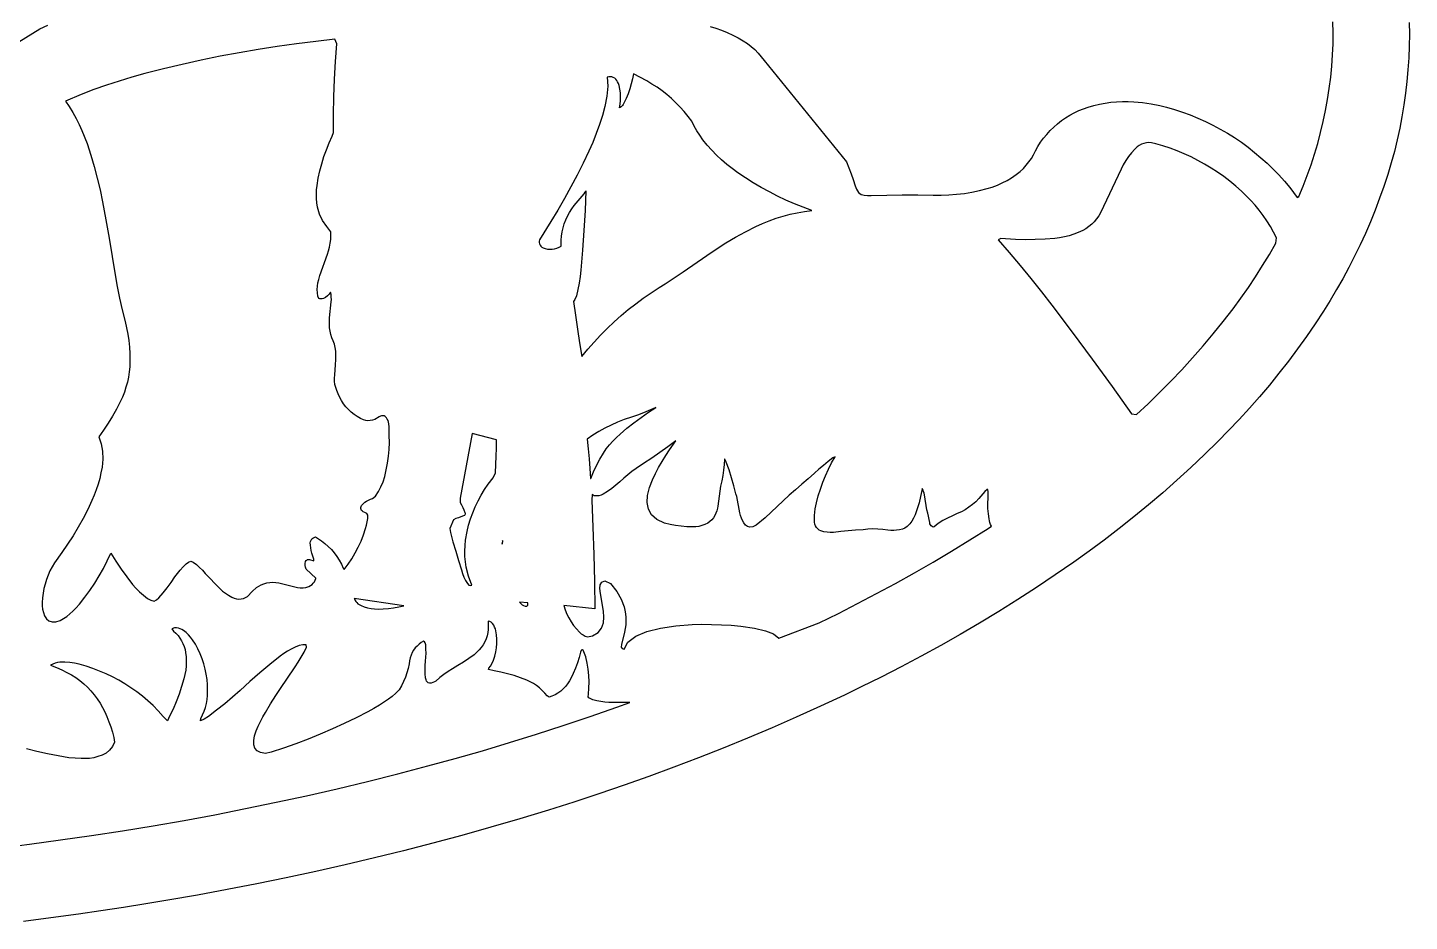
# Model space of a CAD drawing. Extents: x 0.2 to 24.2, y 0.4 to 12.4.
# Drawn here: x 15.11 to 24.17, y 0.58 to 6.44 of the extents above; entities that cross this region are included whole.
import ezdxf

# ---------------------------------------------------------------- set-up
doc = ezdxf.new("R2010")
doc.units = 0
doc.linetypes.add('0', pattern=[0])
doc.layers.add('1', color=7, linetype='0')

msp = doc.modelspace()

# ---------------------------------------------------------------- linework, layer by layer
at = {"layer": '1'}
for points in [[(14.930805, 6.275953), (15.187641, 6.436445), (15.240131, 6.460676)], [(24.173725, 6.478041), (24.174702, 6.400343), (24.173725, 6.322645), (24.170795, 6.245008), (24.165668, 6.167463), (24.158833, 6.090101), (24.150043, 6.012892), (24.139057, 5.935987), (24.126362, 5.859327), (24.111469, 5.783064), (24.094868, 5.707197), (24.076069, 5.631758), (24.055561, 5.556837), (24.032856, 5.480757), (24.006977, 5.401991), (23.979389, 5.323835), (23.949848, 5.24629), (23.918842, 5.169416), (23.886127, 5.093245), (23.851704, 5.017836), (23.815571, 4.943159), (23.777973, 4.869337), (23.738422, 4.79637), (23.697651, 4.724257), (23.65517, 4.65309), (23.610981, 4.582869), (23.555805, 4.499159), (23.499165, 4.416578), (23.440815, 4.335127), (23.380756, 4.254835), (23.319233, 4.175734), (23.256245, 4.097853), (23.191547, 4.021254), (23.125629, 3.945906), (23.058002, 3.871901), (22.988911, 3.799238), (22.918598, 3.727949), (22.830219, 3.641584), (22.74062, 3.556776), (22.649311, 3.473494), (22.556538, 3.391798), (22.462543, 3.31172), (22.367085, 3.233259), (22.270405, 3.156477), (22.172504, 3.081343), (22.073139, 3.007887), (21.972553, 2.936171), (21.85146, 2.852705), (21.728901, 2.770979), (21.605366, 2.691023), (21.48061, 2.612837), (21.354877, 2.536482), (21.227924, 2.461958), (21.099995, 2.389265), (20.970844, 2.318403), (20.840961, 2.249434), (20.709858, 2.182325), (20.578022, 2.117109), (20.467426, 2.063581), (20.309956, 1.990248), (20.151752, 1.918806), (19.992573, 1.849257), (19.832661, 1.781599), (19.672016, 1.715834), (19.510395, 1.652021), (19.348286, 1.590101), (19.1852, 1.530134), (19.021626, 1.47212), (18.857075, 1.416059), (18.692036, 1.361952), (18.526508, 1.309797), (18.337543, 1.252485), (18.147846, 1.197096), (17.957417, 1.14369), (17.766743, 1.092237), (17.575581, 1.042738), (17.383686, 0.995222), (17.191547, 0.94969), (16.998676, 0.906141), (16.805561, 0.864576), (16.611958, 0.824995), (16.41811, 0.787428), (16.223774, 0.751844), (16.02895, 0.718275), (15.882954, 0.694014), (15.736225, 0.670729), (15.589008, 0.648359), (15.441303, 0.626936), (15.292866, 0.606459), (15.081196, 0.579298)], [(19.587055, 6.450697), (19.624897, 6.439283), (19.662006, 6.426222), (19.698872, 6.411512), (19.73476, 6.395155), (19.769917, 6.377272), (19.80434, 6.357801), (19.830708, 6.340193), (19.855854, 6.320753), (19.879536, 6.299635), (19.901508, 6.276899), (19.922016, 6.252668), (19.940815, 6.227064), (20.480854, 5.562239), (20.496479, 5.523848), (20.511127, 5.48509), (20.525043, 5.445997), (20.537739, 5.406538), (20.541889, 5.394819), (20.547016, 5.383467), (20.55312, 5.372572), (20.559956, 5.362196), (20.568012, 5.355146), (20.577534, 5.349684), (20.587543, 5.346083), (20.598286, 5.344404), (20.618549, 5.342512), (20.643696, 5.341993), (20.745502, 5.344801), (20.847065, 5.345991), (20.948872, 5.345503), (21.050678, 5.343367), (21.101704, 5.343428), (21.152729, 5.345564), (21.203754, 5.349775), (21.254536, 5.356031), (21.304829, 5.364332), (21.354877, 5.374647), (21.404438, 5.387007), (21.438129, 5.397352), (21.471333, 5.409742), (21.503559, 5.424147), (21.534809, 5.440504), (21.565083, 5.458723), (21.594135, 5.478804), (21.621967, 5.500593), (21.642231, 5.519911), (21.66103, 5.540571), (21.678364, 5.562452), (21.694233, 5.585463), (21.708393, 5.609541), (21.720844, 5.634504), (21.737202, 5.663221), (21.755024, 5.690992), (21.774311, 5.717756), (21.795307, 5.743361), (21.817524, 5.767775), (21.840961, 5.790937), (21.865864, 5.812727), (21.891743, 5.833113), (21.918842, 5.852034), (21.946918, 5.869398), (21.975971, 5.885206), (22.005756, 5.899336), (22.036274, 5.911818), (22.067524, 5.92256), (22.104145, 5.933027), (22.14101, 5.941786), (22.178364, 5.948744), (22.215961, 5.953962), (22.253803, 5.95738), (22.291889, 5.958998), (22.329975, 5.958845), (22.367817, 5.956861), (22.422993, 5.951948), (22.479389, 5.943769), (22.537251, 5.932478), (22.58144, 5.921827), (22.633686, 5.906569), (22.685444, 5.889479), (22.736713, 5.870619), (22.787006, 5.850019), (22.836811, 5.827681), (22.885639, 5.803633), (22.933735, 5.777906), (22.980854, 5.750532), (23.026997, 5.721571), (23.072163, 5.690992), (23.116352, 5.658888), (23.159077, 5.625288), (23.200825, 5.590223), (23.241352, 5.553724), (23.280659, 5.515882), (23.318501, 5.476667), (23.354877, 5.436171), (23.390034, 5.394453), (23.438129, 5.329268), (23.449848, 5.336134), (23.478413, 5.40428), (23.505024, 5.473158), (23.529682, 5.542738), (23.552631, 5.612959), (23.573627, 5.68376), (23.59267, 5.75511), (23.60976, 5.826979), (23.624897, 5.899244), (23.638081, 5.971937), (23.649311, 6.044935), (23.658588, 6.118208), (23.665668, 6.191694), (23.67104, 6.265364), (23.673969, 6.337202), (23.674702, 6.409132), (23.673481, 6.481031)], [(14.914204, 1.060469), (15.121479, 1.086256), (15.324604, 1.113234), (15.527729, 1.142286), (15.730366, 1.173445), (15.932514, 1.206678), (16.134663, 1.241987), (16.336079, 1.279371), (16.537251, 1.318861), (16.738178, 1.360395), (16.938374, 1.403975), (17.138325, 1.449659), (17.337788, 1.497358), (17.536518, 1.547132), (17.735004, 1.598951), (17.91396, 1.647993), (18.092182, 1.69908), (18.269672, 1.75218), (18.446918, 1.807325), (18.623188, 1.864485), (18.798969, 1.923658), (18.974018, 1.984846), (19.058735, 2.016127), (18.96645, 2.015882), (18.949116, 2.016035), (18.922504, 2.015974), (18.895893, 2.017591), (18.869526, 2.020918), (18.843403, 2.025923), (18.817524, 2.032576), (18.791157, 2.045271), (18.786518, 2.052931), (18.789204, 2.069044), (18.791645, 2.110243), (18.791889, 2.151503), (18.789936, 2.192701), (18.785542, 2.233747), (18.778706, 2.274488), (18.769917, 2.314772), (18.766987, 2.326155), (18.763081, 2.337202), (18.758198, 2.347853), (18.752338, 2.358015), (18.749165, 2.36067), (18.745258, 2.361128), (18.741596, 2.359205), (18.739643, 2.355604), (18.735493, 2.34651), (18.726215, 2.310621), (18.715229, 2.275221), (18.702534, 2.2404), (18.688129, 2.206221), (18.67226, 2.172743), (18.662983, 2.157393), (18.651264, 2.138533), (18.637592, 2.120924), (18.622456, 2.104658), (18.605854, 2.089949), (18.587788, 2.076918), (18.568745, 2.065657), (18.548481, 2.056318), (18.530903, 2.051069), (18.516743, 2.058393), (18.501606, 2.077345), (18.485004, 2.095045), (18.466938, 2.111403), (18.447895, 2.126265), (18.427631, 2.13957), (18.406391, 2.151258), (18.384174, 2.161238), (18.342426, 2.17729), (18.30019, 2.191572), (18.257465, 2.204054), (18.214008, 2.214705), (18.170307, 2.223494), (18.132954, 2.231947), (18.134907, 2.240644), (18.144672, 2.253614), (18.153217, 2.268171), (18.164204, 2.293837), (18.172993, 2.320265), (18.179829, 2.347334), (18.184223, 2.374861), (18.186665, 2.402632), (18.186665, 2.430525), (18.184711, 2.458326), (18.180317, 2.485884), (18.177143, 2.498549), (18.172504, 2.510695), (18.166157, 2.522139), (18.158588, 2.532728), (18.149555, 2.542219), (18.140522, 2.54698), (18.130024, 2.549025), (18.129292, 2.49507), (18.12685, 2.473799), (18.122456, 2.452833), (18.115864, 2.432417), (18.107319, 2.412764), (18.097065, 2.393995), (18.084858, 2.376356), (18.071186, 2.359968), (18.055805, 2.344984), (18.037983, 2.329237), (18.003315, 2.304365), (17.967915, 2.280622), (17.932026, 2.257948), (17.895161, 2.236433), (17.866596, 2.218641), (17.839008, 2.199293), (17.812397, 2.178419), (17.787251, 2.15608), (17.777485, 2.150007), (17.766987, 2.145643), (17.756001, 2.143141), (17.744526, 2.14253), (17.737202, 2.145308), (17.73061, 2.150038), (17.725971, 2.156324), (17.723042, 2.16371), (17.719379, 2.176558), (17.716938, 2.203932), (17.715961, 2.231398), (17.716694, 2.258863), (17.719135, 2.286238), (17.721577, 2.312819), (17.722553, 2.33946), (17.722065, 2.366163), (17.720356, 2.392775), (17.719135, 2.399977), (17.715961, 2.40666), (17.711567, 2.412428), (17.705708, 2.416945), (17.690571, 2.408033), (17.676411, 2.397688), (17.663227, 2.386), (17.651264, 2.37306), (17.640766, 2.359022), (17.631489, 2.344038), (17.624653, 2.325941), (17.619038, 2.307447), (17.614399, 2.288618), (17.611225, 2.269545), (17.604877, 2.239546), (17.596577, 2.210005), (17.586567, 2.181013), (17.574848, 2.152723), (17.561176, 2.125196), (17.54604, 2.098555), (17.524067, 2.076307), (17.500629, 2.055586), (17.475727, 2.036512), (17.449848, 2.019117), (17.416157, 1.997755), (17.379536, 1.975996), (17.340229, 1.954023), (17.263569, 1.914961), (17.185932, 1.877577), (17.107807, 1.841841), (17.028706, 1.807783), (16.948872, 1.775434), (16.868549, 1.744764), (16.787495, 1.715864), (16.705708, 1.688673), (16.668354, 1.681257), (16.636372, 1.68672), (16.613422, 1.698408), (16.599018, 1.715742), (16.591938, 1.738203), (16.591694, 1.765272), (16.597553, 1.79637), (16.60854, 1.828474), (16.621235, 1.859999), (16.635395, 1.890882), (16.65102, 1.921003), (16.66811, 1.950331), (16.702045, 2.005659), (16.736958, 2.060499), (16.772602, 2.11479), (16.808979, 2.168531), (16.863667, 2.249891), (16.884174, 2.280958), (16.903706, 2.312819), (16.921772, 2.345381), (16.938618, 2.378645), (16.934956, 2.393843), (16.913715, 2.394758), (16.889057, 2.38957), (16.86269, 2.378614), (16.837299, 2.366041), (16.812397, 2.351912), (16.788715, 2.336317), (16.765766, 2.319258), (16.698139, 2.265516), (16.631733, 2.210249), (16.566547, 2.153456), (16.502583, 2.095198), (16.452534, 2.04991), (16.401264, 2.006178), (16.34853, 1.964064), (16.294575, 1.923597), (16.266987, 1.90666), (16.242329, 1.894545), (16.245014, 1.910444), (16.256489, 1.934065), (16.266499, 1.958418), (16.274555, 1.983412), (16.280903, 2.008924), (16.285297, 2.034834), (16.287983, 2.060987), (16.289204, 2.096052), (16.288227, 2.131117), (16.285297, 2.166059), (16.28017, 2.200758), (16.27309, 2.235121), (16.264057, 2.268995), (16.253071, 2.30229), (16.240131, 2.334883), (16.225239, 2.366652), (16.208637, 2.397505), (16.190083, 2.42729), (16.177387, 2.444105), (16.163227, 2.459852), (16.14809, 2.474409), (16.131733, 2.487684), (16.120991, 2.494429), (16.109516, 2.499617), (16.097553, 2.503126), (16.085102, 2.504927), (16.072407, 2.504957), (16.053852, 2.499189), (16.065815, 2.483046), (16.080952, 2.469252), (16.094868, 2.454145), (16.107319, 2.437849), (16.118061, 2.420485), (16.127338, 2.402205), (16.134907, 2.383162), (16.140766, 2.363508), (16.144917, 2.343428), (16.147846, 2.314405), (16.149067, 2.285231), (16.14809, 2.256025), (16.145161, 2.226973), (16.140522, 2.198195), (16.133686, 2.169783), (16.118793, 2.119307), (16.101948, 2.069502), (16.083149, 2.02043), (16.062153, 1.972151), (16.039448, 1.924757), (16.025288, 1.89543), (15.997456, 1.924177), (15.964741, 1.961653), (15.931538, 1.994734), (15.897114, 2.026381), (15.861469, 2.056562), (15.82436, 2.085188), (15.786274, 2.112226), (15.746967, 2.137617), (15.706684, 2.161329), (15.665424, 2.183302), (15.623188, 2.203505), (15.579975, 2.221907), (15.536274, 2.238478), (15.49184, 2.253157), (15.446918, 2.265974), (15.415668, 2.272871), (15.384174, 2.277357), (15.352436, 2.279432), (15.320454, 2.279097), (15.30434, 2.277296), (15.288471, 2.27342), (15.273335, 2.267591), (15.259174, 2.259871), (15.296772, 2.24507), (15.332661, 2.229231), (15.366108, 2.212446), (15.395161, 2.196394), (15.423481, 2.178633), (15.450336, 2.159224), (15.476215, 2.138197), (15.500629, 2.115644), (15.523823, 2.091688), (15.545307, 2.066359), (15.565327, 2.039778), (15.583881, 2.012037), (15.600483, 1.983259), (15.615376, 1.953505), (15.628559, 1.922926), (15.641499, 1.889021), (15.653461, 1.854689), (15.664204, 1.81996), (15.673725, 1.784925), (15.679096, 1.755781), (15.66518, 1.726667), (15.646381, 1.702772), (15.623188, 1.683668), (15.596333, 1.668989), (15.569721, 1.660017), (15.542622, 1.653334), (15.51479, 1.648939), (15.486958, 1.646894), (15.458881, 1.64723), (15.419331, 1.649061), (15.378803, 1.65312), (15.308491, 1.664747), (15.238422, 1.678205), (15.168842, 1.693434), (15.099751, 1.710463)]]:
    msp.add_lwpolyline(points, dxfattribs=at)
for points in [[(15.203266, 2.6714), (15.203754, 2.649214), (15.20644, 2.627211), (15.211323, 2.605604), (15.218647, 2.584608), (15.231342, 2.564894), (15.247944, 2.551039), (15.26894, 2.54402), (15.293598, 2.544447), (15.320942, 2.552961), (15.343647, 2.566023), (15.365376, 2.580641), (15.386127, 2.596815), (15.405659, 2.614393), (15.423725, 2.633345), (15.44936, 2.661695), (15.484272, 2.705732), (15.517231, 2.751112), (15.548725, 2.797743), (15.578022, 2.845564), (15.60561, 2.894545), (15.631001, 2.944563), (15.654682, 2.995527), (15.687641, 2.942396), (15.722309, 2.890455), (15.75893, 2.839796), (15.79726, 2.790449), (15.818989, 2.764997), (15.842426, 2.741072), (15.867573, 2.718824), (15.89394, 2.698286), (15.916889, 2.686293), (15.938129, 2.680647), (15.954731, 2.688276), (15.969624, 2.701826), (15.9977, 2.734663), (16.024311, 2.768507), (16.049946, 2.803297), (16.074116, 2.839033), (16.090961, 2.862226), (16.109028, 2.884382), (16.128315, 2.9055), (16.148823, 2.925459), (16.163715, 2.935865), (16.178608, 2.942976), (16.194477, 2.93675), (16.215717, 2.920027), (16.235981, 2.902052), (16.255024, 2.882887), (16.27309, 2.862654), (16.36977, 2.762403), (16.387836, 2.746595), (16.406879, 2.732038), (16.426899, 2.718794), (16.447895, 2.706892), (16.462543, 2.700605), (16.477924, 2.696394), (16.493793, 2.69438), (16.509663, 2.694563), (16.525532, 2.696974), (16.551411, 2.709974), (16.581196, 2.744368), (16.610981, 2.769819), (16.640522, 2.787367), (16.658833, 2.794538), (16.677631, 2.799788), (16.697163, 2.803053), (16.716694, 2.804274), (16.736225, 2.80345), (16.755756, 2.800611), (16.782612, 2.794722), (16.809223, 2.788313), (16.835835, 2.781416), (16.862202, 2.774061), (16.879536, 2.770338), (16.897358, 2.768324), (16.91518, 2.76808), (16.933002, 2.769575), (16.954243, 2.776716), (16.964741, 2.78227), (16.974262, 2.789289), (16.982563, 2.797651), (16.989643, 2.807142), (16.995258, 2.817549), (16.999409, 2.828688), (16.998188, 2.832197), (16.936665, 2.89073), (16.93227, 2.902754), (16.929829, 2.915327), (16.929829, 2.928144), (16.931782, 2.940779), (16.9352, 2.946119), (16.939838, 2.9503), (16.945454, 2.953016), (16.951557, 2.954023), (16.957905, 2.95323), (16.986713, 2.94499), (16.985493, 2.955122), (16.97353, 2.995588), (16.968891, 3.012342), (16.965717, 3.029402), (16.96352, 3.046644), (16.962788, 3.064009), (16.964252, 3.072889), (16.96767, 3.081251), (16.972797, 3.088606), (16.979389, 3.094679), (16.987446, 3.099073), (16.995991, 3.101637), (17.016499, 3.088758), (17.035542, 3.075361), (17.058735, 3.058058), (17.080708, 3.039137), (17.101215, 3.01869), (17.120014, 2.996809), (17.137348, 2.973646), (17.152973, 2.949263), (17.166889, 2.923811), (17.178852, 2.897444), (17.185688, 2.887556), (17.211567, 2.922651), (17.235737, 2.959059), (17.25771, 2.996656), (17.277973, 3.035322), (17.29604, 3.075026), (17.312153, 3.115583), (17.326069, 3.156935), (17.332417, 3.178236), (17.336811, 3.199995), (17.339497, 3.222059), (17.339985, 3.244276), (17.333637, 3.256575), (17.320698, 3.261122), (17.310688, 3.266462), (17.304829, 3.270308), (17.299946, 3.275496), (17.296528, 3.281691), (17.294819, 3.288527), (17.294819, 3.295576), (17.296528, 3.302412), (17.299946, 3.308638), (17.309223, 3.319471), (17.319721, 3.329084), (17.331196, 3.337324), (17.343891, 3.344007), (17.357075, 3.349073), (17.371479, 3.353895), (17.38979, 3.369673), (17.409565, 3.399153), (17.426167, 3.430769), (17.440083, 3.464094), (17.451557, 3.498579), (17.461811, 3.542494), (17.469868, 3.586836), (17.475971, 3.631514), (17.479877, 3.676435), (17.481586, 3.721479), (17.481098, 3.766554), (17.481098, 3.785963), (17.480366, 3.805372), (17.479389, 3.82472), (17.47768, 3.844069), (17.476215, 3.854841), (17.473042, 3.865278), (17.468403, 3.875105), (17.462299, 3.884138), (17.454975, 3.892164), (17.447407, 3.895552), (17.439106, 3.897108), (17.430805, 3.896772), (17.422504, 3.894514), (17.41518, 3.890486), (17.385395, 3.872084), (17.371235, 3.867292), (17.356342, 3.864729), (17.34145, 3.864485), (17.326557, 3.86656), (17.312153, 3.870893), (17.292622, 3.878675), (17.271381, 3.891157), (17.250874, 3.905226), (17.231586, 3.92079), (17.213764, 3.937757), (17.196918, 3.956007), (17.181782, 3.975477), (17.16811, 3.996046), (17.155903, 4.017591), (17.145405, 4.039991), (17.136616, 4.062696), (17.12978, 4.082441), (17.124897, 4.102766), (17.122211, 4.123457), (17.121723, 4.144331), (17.123188, 4.165174), (17.126362, 4.198408), (17.128559, 4.231733), (17.130268, 4.265059), (17.131001, 4.298445), (17.12978, 4.321302), (17.126606, 4.343977), (17.121235, 4.366255), (17.113911, 4.387922), (17.104633, 4.408857), (17.098042, 4.429792), (17.093159, 4.451155), (17.089985, 4.472853), (17.088276, 4.494703), (17.088276, 4.516645), (17.089985, 4.538496), (17.100239, 4.644056), (17.100971, 4.659925), (17.100483, 4.675795), (17.099018, 4.691603), (17.096577, 4.707289), (17.086811, 4.694654), (17.075336, 4.683455), (17.062641, 4.673872), (17.048725, 4.666121), (17.041401, 4.663923), (17.033833, 4.66313), (17.026264, 4.66374), (17.01894, 4.665724), (17.012104, 4.682447), (17.009418, 4.703993), (17.008686, 4.725691), (17.009907, 4.747389), (17.012836, 4.768873), (17.017963, 4.789991), (17.025776, 4.817122), (17.075581, 4.956068), (17.083393, 4.97978), (17.089497, 5.003981), (17.093891, 5.028547), (17.096821, 5.053328), (17.097797, 5.07826), (17.097309, 5.103224), (17.070454, 5.137861), (17.042866, 5.177168), (17.023335, 5.219648), (17.010639, 5.264631), (17.006245, 5.293074), (17.003559, 5.32173), (17.002827, 5.350508), (17.004047, 5.379286), (17.006977, 5.407911), (17.014301, 5.456221), (17.025288, 5.503584), (17.038227, 5.550489), (17.052631, 5.596907), (17.068745, 5.642775), (17.086811, 5.687971), (17.106342, 5.732496), (17.11562, 5.755079), (17.115376, 5.87184), (17.117329, 5.988569), (17.121479, 6.105268), (17.127827, 6.221846), (17.136372, 6.338301), (17.124409, 6.366835), (16.998188, 6.353315), (16.872211, 6.337782), (16.746479, 6.320234), (16.621235, 6.300673), (16.496235, 6.279127), (16.371479, 6.255568), (16.247211, 6.230024), (16.123188, 6.202497), (15.999897, 6.172987), (15.87685, 6.141523), (15.792133, 6.118177), (15.708149, 6.092909), (15.624653, 6.065687), (15.541889, 6.036604), (15.459614, 6.005598), (15.35561, 5.961988), (15.380512, 5.925062), (15.40395, 5.887129), (15.425678, 5.848249), (15.445942, 5.808516), (15.464497, 5.767958), (15.498188, 5.682386), (15.522846, 5.607405), (15.545063, 5.531721), (15.565327, 5.455427), (15.583393, 5.378614), (15.599262, 5.301283), (15.621479, 5.181746), (15.642719, 5.062056), (15.662983, 4.942152), (15.68227, 4.822096), (15.695698, 4.744947), (15.711079, 4.668165), (15.728413, 4.59178), (15.7477, 4.515852), (15.757465, 4.474134), (15.765278, 4.432081), (15.771626, 4.389692), (15.77602, 4.34712), (15.778461, 4.304365), (15.779438, 4.26158), (15.778461, 4.218763), (15.775043, 4.184584), (15.769672, 4.150648), (15.762592, 4.117048), (15.753559, 4.083906), (15.742817, 4.051313), (15.730122, 4.019361), (15.715717, 3.988173), (15.690815, 3.940504), (15.664204, 3.893721), (15.635883, 3.847914), (15.606098, 3.803083), (15.574848, 3.759321), (15.590961, 3.713026), (15.599262, 3.663984), (15.600971, 3.612715), (15.596333, 3.559767), (15.589497, 3.522078), (15.580952, 3.484724), (15.570698, 3.447798), (15.558735, 3.411329), (15.545307, 3.375471), (15.53017, 3.340223), (15.502094, 3.281019), (15.471821, 3.222761), (15.440083, 3.16548), (15.406147, 3.109266), (15.370747, 3.054152), (15.333393, 3.000227), (15.284565, 2.932447), (15.26894, 2.906019), (15.25478, 2.878736), (15.242329, 2.85066), (15.231342, 2.821913), (15.222309, 2.792585), (15.214985, 2.762739), (15.209126, 2.732557), (15.205463, 2.70207)], [(19.251118, 4.738081), (19.291401, 4.76335), (19.331196, 4.789106), (19.370747, 4.815382), (19.410053, 4.842146), (19.565083, 4.948896), (19.626606, 4.990889), (19.689594, 5.030867), (19.753559, 5.068861), (19.818989, 5.10478), (19.885395, 5.138594), (19.929096, 5.158522), (19.973774, 5.176527), (20.01894, 5.19264), (20.064838, 5.2068), (20.111225, 5.218977), (20.158344, 5.22917), (20.205708, 5.237349), (20.253315, 5.243483), (20.196186, 5.264509), (20.140034, 5.287214), (20.084126, 5.311628), (20.029438, 5.33766), (19.975239, 5.365309), (19.922016, 5.394575), (19.869526, 5.425428), (19.818256, 5.457838), (19.767719, 5.491743), (19.731342, 5.518354), (19.695942, 5.546522), (19.661762, 5.576155), (19.629047, 5.607191), (19.597553, 5.639601), (19.567524, 5.673353), (19.53896, 5.708326), (19.518208, 5.737074), (19.499165, 5.766829), (19.481586, 5.79756), (19.465473, 5.829145), (19.441792, 5.86125), (19.416401, 5.892256), (19.38979, 5.922071), (19.361958, 5.950697), (19.332905, 5.978071), (19.302631, 6.004072), (19.271137, 6.02873), (19.238667, 6.051924), (19.204975, 6.073652), (19.170551, 6.093855), (19.083393, 6.139906), (19.077045, 6.106764), (19.069233, 6.073988), (19.059711, 6.04167), (19.048481, 6.009871), (19.035542, 5.978682), (19.021137, 5.948195), (19.016254, 5.93968), (19.010639, 5.931807), (19.003803, 5.924696), (18.996235, 5.918501), (18.992329, 5.917677), (18.996479, 5.941908), (18.99892, 5.966352), (18.999409, 5.99095), (18.997944, 6.015486), (18.99477, 6.039839), (18.989887, 6.063917), (18.985004, 6.076765), (18.979633, 6.088331), (18.974506, 6.09712), (18.967915, 6.104872), (18.960346, 6.111341), (18.951313, 6.116346), (18.941792, 6.119703), (18.931782, 6.121351), (18.921772, 6.121199), (18.911762, 6.119276), (18.914204, 6.059431), (18.908588, 5.994947), (18.895649, 5.926619), (18.879292, 5.866407), (18.860737, 5.806868), (18.839741, 5.74806), (18.816792, 5.690107), (18.791401, 5.63307), (18.753559, 5.554213), (18.714008, 5.476088), (18.672993, 5.398787), (18.630512, 5.322309), (18.586323, 5.246656), (18.540913, 5.171919), (18.467915, 5.050215), (18.465717, 5.041731), (18.465229, 5.032972), (18.466938, 5.024336), (18.470356, 5.016279), (18.475483, 5.009169), (18.482075, 5.00337), (18.489887, 4.999189), (18.504536, 4.99394), (18.519672, 4.990553), (18.535053, 4.989058), (18.550678, 4.989485), (18.566059, 4.991835), (18.580952, 4.996077), (18.595356, 5.002119), (18.608784, 5.009871), (18.610004, 5.048628), (18.612202, 5.075972), (18.616108, 5.103102), (18.621967, 5.129896), (18.62978, 5.156233), (18.639301, 5.181959), (18.650532, 5.206923), (18.663471, 5.231062), (18.67812, 5.254255), (18.694477, 5.27635), (18.759663, 5.352613), (18.766254, 5.362898), (18.770649, 5.37303), (18.765766, 5.242903), (18.758442, 5.112867), (18.749165, 4.982954), (18.73769, 4.853224), (18.733051, 4.810163), (18.726704, 4.767347), (18.718647, 4.724806), (18.708637, 4.682661), (18.699604, 4.65959), (18.690083, 4.647139), (18.702534, 4.556501), (18.715717, 4.465986), (18.730122, 4.375624), (18.745258, 4.285414), (18.784565, 4.333357), (18.825336, 4.380079), (18.867573, 4.42552), (18.91103, 4.469648), (18.955952, 4.512403), (19.002094, 4.553755), (19.049702, 4.593641), (19.098286, 4.632063), (19.14809, 4.668959), (19.199116, 4.704329)], [(23.298725, 5.029554), (23.303852, 5.064039), (23.284077, 5.102125), (23.262836, 5.139357), (23.240131, 5.175642), (23.215717, 5.21092), (23.189838, 5.245131), (23.162495, 5.278212), (23.13393, 5.310072), (23.103901, 5.340681), (23.072651, 5.370008), (23.035297, 5.403395), (22.996723, 5.435347), (22.956928, 5.465864), (22.916157, 5.494886), (22.874165, 5.522383), (22.831196, 5.548292), (22.787495, 5.572615), (22.742817, 5.595289), (22.697163, 5.616255), (22.65102, 5.635572), (22.604145, 5.65312), (22.556538, 5.668928), (22.511127, 5.68144), (22.482075, 5.687757), (22.465473, 5.688795), (22.448872, 5.687544), (22.432514, 5.684034), (22.416889, 5.678297), (22.401997, 5.670485), (22.388569, 5.660719), (22.372211, 5.646589), (22.350971, 5.622602), (22.33144, 5.597334), (22.313618, 5.570845), (22.29726, 5.543318), (22.282856, 5.514784), (22.147846, 5.228682), (22.136127, 5.207869), (22.122456, 5.188185), (22.107075, 5.169844), (22.090229, 5.152967), (22.071674, 5.137678), (22.051899, 5.124128), (22.031147, 5.11241), (22.002094, 5.099348), (21.972553, 5.088026), (21.942036, 5.078474), (21.911274, 5.070753), (21.880024, 5.064894), (21.84853, 5.060896), (21.784077, 5.055677), (21.719379, 5.052778), (21.654682, 5.052259), (21.589985, 5.054029), (21.525532, 5.05818), (21.494038, 5.060225), (21.475971, 5.050734), (21.549458, 4.967482), (21.621479, 4.882917), (21.691792, 4.797132), (21.760883, 4.710127), (21.828266, 4.621901), (21.961567, 4.445631), (22.093159, 4.268232), (22.22353, 4.089796), (22.352436, 3.910292), (22.38393, 3.904158), (22.46059, 3.975508), (22.535542, 4.048384), (22.609272, 4.122755), (22.681293, 4.198622), (22.75185, 4.275923), (22.820698, 4.354597), (22.888081, 4.434675), (22.953999, 4.516096), (23.017963, 4.598829), (23.068745, 4.667921), (23.118061, 4.738111), (23.165668, 4.809431), (23.211567, 4.881788), (23.256001, 4.955183)], [(18.801899, 3.486158), (18.804585, 3.484907), (18.821918, 3.52809), (18.841206, 3.570356), (18.86269, 3.611647), (18.886127, 3.651838), (18.90517, 3.679152), (18.925922, 3.705336), (18.947895, 3.730299), (18.971577, 3.753981), (18.996235, 3.776289), (19.040424, 3.81465), (19.086079, 3.851393), (19.132954, 3.886457), (19.181049, 3.919844), (19.230366, 3.95149), (19.211323, 3.941542), (19.164692, 3.922102), (19.117329, 3.904005), (19.069477, 3.88722), (19.021381, 3.871748), (18.978901, 3.854383), (18.937397, 3.835402), (18.896381, 3.814833), (18.856342, 3.792677), (18.81728, 3.768995), (18.77895, 3.743818), (18.786274, 3.679548), (18.792377, 3.615156), (18.797749, 3.550703)], [(17.947407, 3.356581), (17.947407, 3.328108), (17.955952, 3.311964), (17.964008, 3.295454), (17.971088, 3.278608), (17.977436, 3.261457), (17.978657, 3.256636), (17.978413, 3.251661), (17.976948, 3.246931), (17.974018, 3.242842), (17.968159, 3.239424), (17.951557, 3.234053), (17.934956, 3.228163), (17.918842, 3.221693), (17.902729, 3.214705), (17.878071, 3.156538), (17.881977, 3.130934), (17.899067, 3.069227), (17.916889, 3.007673), (17.9352, 2.946302), (17.954243, 2.885084), (17.961323, 2.861555), (17.970356, 2.838667), (17.981098, 2.816572), (17.993549, 2.795393), (18.003071, 2.786116), (18.012592, 2.78285), (18.022602, 2.786085), (18.000629, 2.844557), (17.985981, 2.903456), (17.980854, 2.93849), (17.97768, 2.973768), (17.976704, 3.009199), (17.978168, 3.0446), (17.981586, 3.079847), (17.991352, 3.137465), (18.00185, 3.178938), (18.014545, 3.219831), (18.02895, 3.260054), (18.045551, 3.299482), (18.064106, 3.338057), (18.084614, 3.375624), (18.106831, 3.412153), (18.131001, 3.447493), (18.162983, 3.490217), (18.177876, 3.522383), (18.181049, 3.576582), (18.183247, 3.630812), (18.184711, 3.685072), (18.185444, 3.739363), (18.024311, 3.779646)], [(21.432758, 3.173109), (21.426655, 3.183912), (21.422016, 3.195387), (21.418842, 3.20738), (21.417377, 3.219679), (21.412251, 3.253675), (21.409565, 3.287916), (21.409321, 3.322279), (21.411274, 3.356581), (21.412006, 3.370649), (21.412006, 3.384718), (21.41103, 3.398756), (21.409321, 3.412733), (21.404682, 3.412733), (21.389545, 3.399275), (21.375385, 3.384962), (21.361958, 3.369825), (21.349506, 3.353926), (21.329487, 3.332991), (21.307758, 3.313673), (21.284809, 3.296064), (21.260395, 3.280317), (21.235004, 3.266493), (21.208393, 3.254683), (21.176167, 3.240797), (21.144428, 3.225447), (21.113667, 3.208632), (21.083637, 3.190443), (21.057026, 3.168867), (21.049702, 3.166731), (21.042622, 3.169722), (21.036518, 3.174452), (21.031635, 3.180586), (21.028706, 3.187727), (21.027729, 3.195417), (21.024311, 3.216505), (21.019917, 3.237501), (21.015034, 3.258314), (21.009418, 3.278944), (20.993793, 3.377821), (20.991108, 3.388502), (20.987446, 3.39897), (20.98354, 3.409224), (20.978657, 3.419172), (20.974995, 3.407484), (20.96767, 3.366377), (20.958149, 3.325758), (20.945942, 3.28581), (20.931538, 3.246656), (20.921772, 3.225843), (20.909809, 3.20619), (20.895893, 3.18788), (20.880268, 3.171095), (20.863911, 3.159132), (20.848286, 3.151991), (20.829487, 3.14781), (20.8102, 3.145216), (20.791157, 3.144209), (20.77187, 3.144819), (20.752583, 3.147047), (20.720112, 3.151197), (20.687641, 3.153456), (20.654926, 3.153822), (20.622211, 3.152296), (20.589741, 3.148878), (20.541157, 3.145247), (20.492817, 3.141157), (20.444477, 3.13658), (20.396137, 3.131514), (20.375141, 3.13072), (20.354145, 3.132063), (20.333393, 3.135572), (20.313129, 3.141188), (20.302387, 3.147169), (20.29311, 3.15489), (20.285053, 3.164106), (20.27895, 3.174604), (20.274555, 3.185987), (20.272358, 3.197981), (20.270893, 3.220198), (20.271137, 3.242445), (20.27309, 3.264631), (20.276508, 3.286604), (20.284077, 3.326521), (20.296284, 3.371595), (20.3102, 3.416121), (20.325825, 3.460066), (20.343403, 3.50334), (20.362446, 3.545851), (20.383442, 3.587538), (20.406147, 3.62834), (20.390766, 3.619856), (20.360004, 3.5959), (20.329731, 3.571241), (20.299946, 3.545851), (20.270893, 3.519789), (20.229877, 3.483076), (20.188618, 3.446913), (20.146626, 3.411329), (20.104389, 3.376295), (20.065083, 3.339399), (20.02602, 3.302412), (19.986958, 3.265303), (19.947895, 3.228071), (19.888325, 3.180037), (19.866596, 3.168715), (19.847797, 3.165632), (19.831684, 3.169661), (19.817768, 3.179792), (19.807514, 3.194197), (19.798969, 3.209547), (19.791889, 3.22563), (19.786274, 3.242384), (19.782368, 3.259565), (19.760883, 3.366957), (19.756001, 3.384809), (19.742817, 3.437696), (19.72768, 3.490065), (19.71059, 3.541853), (19.691547, 3.59297), (19.683735, 3.611036), (19.679829, 3.612196), (19.678364, 3.576307), (19.674946, 3.54051), (19.670063, 3.504927), (19.663471, 3.469587), (19.655415, 3.434614), (19.636616, 3.303175), (19.63393, 3.290297), (19.630268, 3.273573), (19.624653, 3.257399), (19.617085, 3.242018), (19.607807, 3.227613), (19.597065, 3.214369), (19.584614, 3.202528), (19.570942, 3.192213), (19.552387, 3.183241), (19.532856, 3.176252), (19.512836, 3.171278), (19.492329, 3.168409), (19.471577, 3.167646), (19.434223, 3.169081), (19.397114, 3.172285), (19.360004, 3.17729), (19.323383, 3.184034), (19.287006, 3.192518), (19.235981, 3.215101), (19.201313, 3.245955), (19.181293, 3.283705), (19.173481, 3.32707), (19.176411, 3.374617), (19.188618, 3.425032), (19.207661, 3.476942), (19.227192, 3.517805), (19.248188, 3.557875), (19.270893, 3.59712), (19.294819, 3.63545), (19.320454, 3.672804), (19.361713, 3.733351), (19.309956, 3.6938), (19.257465, 3.655561), (19.203999, 3.618605), (19.149555, 3.58296), (19.10146, 3.550062), (19.073139, 3.530409), (19.045795, 3.509321), (19.019672, 3.486921), (18.994526, 3.46324), (18.968647, 3.440779), (18.941792, 3.419783), (18.913715, 3.400343), (18.884418, 3.38249), (18.870747, 3.376173), (18.856342, 3.372175), (18.84145, 3.370649), (18.826557, 3.371595), (18.812397, 3.379957), (18.809711, 3.343275), (18.817524, 3.165052), (18.823627, 2.986738), (18.828022, 2.808393), (18.830952, 2.630018), (18.626118, 2.650923), (18.635151, 2.623121), (18.646137, 2.596052), (18.659077, 2.569868), (18.673969, 2.544722), (18.690571, 2.520765), (18.709126, 2.498091), (18.729145, 2.476851), (18.740864, 2.466993), (18.753315, 2.458387), (18.766743, 2.451124), (18.780903, 2.445326), (18.815327, 2.453108), (18.85146, 2.474806), (18.874165, 2.503553), (18.886372, 2.537733), (18.88979, 2.575605), (18.887592, 2.615583), (18.86684, 2.731245), (18.863178, 2.762861), (18.865131, 2.788221), (18.875141, 2.805647), (18.895405, 2.813398), (18.93227, 2.796614), (18.974262, 2.744123), (19.003559, 2.693159), (19.022114, 2.644178), (19.027729, 2.62071), (19.031391, 2.596937), (19.033588, 2.57292), (19.034077, 2.548811), (19.032612, 2.524763), (19.029682, 2.500837), (19.024799, 2.477217), (19.00478, 2.395552), (19.003803, 2.379103), (19.008686, 2.368788), (19.02187, 2.365126), (19.047504, 2.412123), (19.098774, 2.451307), (19.17104, 2.481703), (19.260151, 2.503981), (19.360737, 2.518751), (19.468647, 2.526686), (19.532612, 2.528395), (19.596577, 2.528151), (19.660542, 2.525953), (19.724262, 2.521833), (19.787983, 2.515791), (19.877827, 2.50276), (19.950825, 2.486067), (20.002827, 2.466352), (20.037495, 2.438398), (20.300922, 2.538313), (20.427876, 2.600416), (20.553852, 2.664228), (20.679096, 2.72975), (20.803364, 2.79698), (20.926899, 2.865889), (21.049213, 2.936445), (21.170551, 3.008711), (21.291157, 3.082594), (21.410542, 3.158094)], [(18.225727, 3.073408), (18.223286, 3.078932), (18.222553, 3.054457)], [(17.251362, 2.697889), (17.255512, 2.688124), (17.260883, 2.67906), (17.267719, 2.670881), (17.275532, 2.663832), (17.295795, 2.650831), (17.31728, 2.642439), (17.339252, 2.635969), (17.361713, 2.631514), (17.384663, 2.629103), (17.407612, 2.628767), (17.441792, 2.629683), (17.475727, 2.632246), (17.509418, 2.636427), (17.54311, 2.642256), (17.576313, 2.649672)], [(18.37392, 2.646681), (18.383442, 2.647902), (18.39101, 2.654493), (18.391254, 2.669661), (18.33559, 2.672743), (18.343647, 2.664198), (18.352924, 2.656904), (18.362934, 2.651045)]]:
    msp.add_lwpolyline(points, close=True, dxfattribs=at)

doc.saveas('drawing.dxf')
